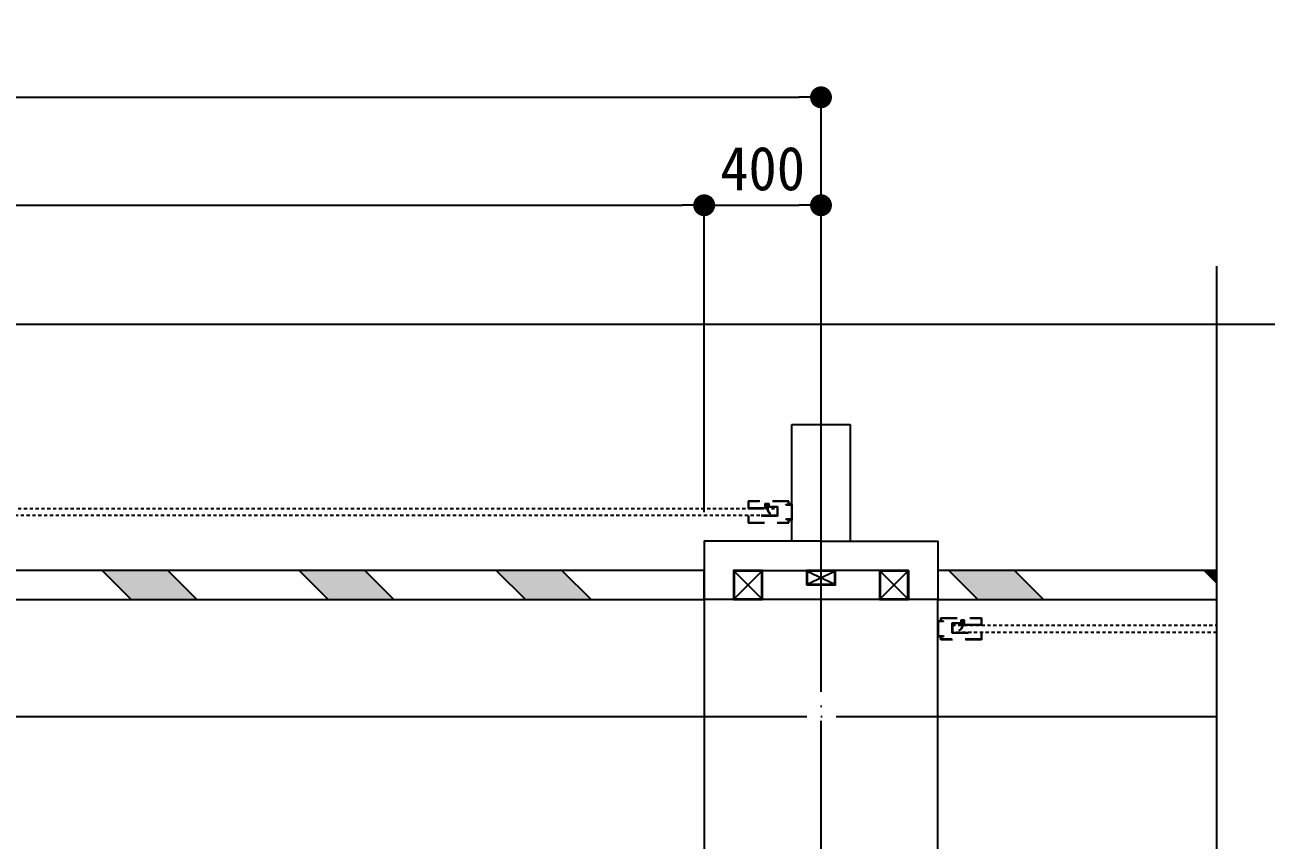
# Model space of a CAD drawing. Header units: millimetres. Extents: x 909 to 159266, y 137 to 21462.
# Drawn here: x 88622 to 92904, y 6051 to 8843 of the extents above; entities that cross this region are included whole.
import ezdxf

# ---------------------------------------------------------------- set-up
doc = ezdxf.new("R2010")
doc.units = ezdxf.units.MM
doc.header["$LTSCALE"] = 50
doc.header["$MEASUREMENT"] = 0
doc.linetypes.add('지상1층 평면도$0$CEN', pattern=[62, 60, -1, 0, -1])
doc.linetypes.add('지상1층 평면도$0$HID', pattern=[2, 1.1, -0.9])
doc.layers.get('Defpoints').update_dxf_attribs({"color": 181})
for name, color, linetype in [('252', 252, 'Continuous'), ('DIM', 7, 'Continuous'), ('지상1층 평면도$0$A-FLOR-FLIN-TYP2', 8, 'Continuous'), ('지상1층 평면도$0$A-FLOR-GW', 6, 'Continuous'), ('지상1층 평면도$0$A-ST-AXIS-CEN', 252, '지상1층 평면도$0$CEN'), ('지상1층 평면도$0$A-ST-COL', 2, 'Continuous'), ('지상1층 평면도$0$AF_01_Xref_PLAN_REV_01$0$_시설물', 9, 'Continuous'), ('지상1층 평면도$0$XREF-PLAN$0$A-STEEL', 7, 'Continuous'), ('지상1층 평면도$0$방화셔터', 11, '지상1층 평면도$0$HID')]:
    doc.layers.add(name, color=color, linetype=linetype)
doc.styles.add('2020음성 1차', font='나눔고딕Bold.ttf')
doc.styles.add('돋움체', font='')
doc.styles.get('돋움체').set_extended_font_data('DotumChe')
doc.dimstyles.new('류재성$0', dxfattribs={"dimscale": 50, "dimtxt": 3, "dimasz": 1.5, "dimexe": 0, "dimexo": 2, "dimgap": 1, "dimtad": 1, "dimdec": 0, "dimdsep": 46, "dimlunit": 6, "dimtxsty": '2020음성 1차', "dimblk1": 'DOT', "dimblk2": 'DOT', "dimsah": 1, "dimcen": 0.09, "dimclrt": 4, "dimadec": 0, "dimazin": 0, "dimtfac": 1, "dimtdec": 4, "dimtofl": 0, "dimtmove": 0, "dimatfit": 3, "dimldrblk": 'DOT', "dimfxl": 1, "dimtolj": 1, "dimtzin": 0, "dimarcsym": 0})

# ---------------------------------------------------------------- blocks, each defined once
blk = doc.blocks.new('지상1층 평면도$0$A$C53E97F43')
at = {"layer": '지상1층 평면도$0$방화셔터'}
for p, q in [((0, 63.5), (0, 65)), ((0, 63.5), (0, 65)), ((20, 61.9), (20, 63.5)), ((0, 11.5), (0, 10)), ((0, 11.5), (0, 10)), ((20, 13.1), (20, 11.5)), ((79.5, 20), (82, 20)), ((79.5, 20), (80.5, 18)), ((80.5, 18), (79.5, 18)), ((79.5, 18), (80.5, 16)), ((80.5, 16), (79.5, 16)), ((79.5, 16), (80.5, 14)), ((80.5, 14), (79.5, 14)), ((79.5, 14), (80.5, 12)), ((80.5, 12), (79.5, 12)), ((79.5, 12), (80.5, 10)), ((89.5, 10), (80.5, 10)), ((82.5, 12), (82.5, 17.5)), ((82.5, 17.5), (87.5, 17.5)), ((87.5, 12), (82.5, 12)), ((87.5, 12), (87.5, 17.5)), ((88, 20), (90.5, 20)), ((90.5, 20), (89.5, 18)), ((89.5, 18), (90.5, 18)), ((90.5, 18), (89.5, 16)), ((89.5, 16), (90.5, 16)), ((90.5, 16), (89.5, 14)), ((89.5, 14), (90.5, 14)), ((90.5, 14), (89.5, 12)), ((89.5, 12), (90.5, 12)), ((90.5, 12), (89.5, 10))]:
    blk.add_line(p, q, dxfattribs=at)
for points in [[(0, 10), (10, 10), (10, 0), (150, 0), (150, 25), (90, 25), (90, 10), (80, 10), (80, 20), (50, 20), (50, 50), (150, 50), (150, 75), (10, 75), (10, 65), (0, 65)], [(0, 11.5), (11.5, 11.5), (11.5, 1.5), (148.5, 1.5), (148.5, 23.5), (91.5, 23.5), (91.5, 8.5), (78.5, 8.5), (78.5, 18.5), (48.5, 18.5), (48.5, 51.5), (148.5, 51.5), (148.5, 73.5), (11.5, 73.5), (11.5, 63.5), (0, 63.5)], [(20, 11.5), (20, 11.5), (0, 11.5), (0, 63.5), (20, 63.5)], [(20, 13.1), (1.6, 13.1), (1.6, 61.9), (20, 61.9)]]:
    blk.add_lwpolyline(points, dxfattribs=at)
for centre, radius, start, end in [((75.4, 41.4), 2, 39.9712, 180), ((73.9, 41.4), 0.5, 180, 0), ((75.4, 41.4), 1, 49.239, 180), ((47.8, 21.2), 35.2, 358.1243, 36.6903), ((47.2, 15.9), 40, 5.838, 42.0129), ((82.5, 20), 0.5, 180, 0), ((87.5, 20), 0.5, 180, 0)]:
    blk.add_arc(centre, radius, start, end, dxfattribs=at)
blk = doc.blocks.new('지상1층 평면도$0$XREF-PLAN$0$각-100X100')
at = {"layer": '지상1층 평면도$0$XREF-PLAN$0$A-STEEL', "color": 1}
for p, q in [((-47.7, -47.7), (47.7, 47.7)), ((-47.7, 47.7), (47.7, -47.7))]:
    blk.add_line(p, q, dxfattribs=at)
at = {"layer": '지상1층 평면도$0$XREF-PLAN$0$A-STEEL'}
blk.add_lwpolyline([(-50, -50), (50, -50), (50, 50), (-50, 50)], close=True, dxfattribs=at)
at = {"layer": '지상1층 평면도$0$XREF-PLAN$0$A-STEEL', "color": 8}
blk.add_lwpolyline([(-47.7, -47.7), (47.7, -47.7), (47.7, 47.7), (-47.7, 47.7)], close=True, dxfattribs=at)
blk = doc.blocks.new('지상1층 평면도$0$A$C5B7E0480')
at = {"layer": '지상1층 평면도$0$XREF-PLAN$0$A-STEEL', "color": 1}
for p, q in [((2.3, 2.3, -103000), (97.7, 47.7, -103000)), ((2.3, 47.7, -103000), (97.7, 2.3, -103000))]:
    blk.add_line(p, q, dxfattribs=at)
at = {"layer": '지상1층 평면도$0$XREF-PLAN$0$A-STEEL', "elevation": -103000}
blk.add_lwpolyline([(0, 0), (100, 0), (100, 50), (0, 50)], close=True, dxfattribs=at)
at = {"layer": '지상1층 평면도$0$XREF-PLAN$0$A-STEEL', "color": 8, "elevation": -103000}
blk.add_lwpolyline([(2.3, 2.3), (97.7, 2.3), (97.7, 47.7), (2.3, 47.7)], close=True, dxfattribs=at)
blk = doc.blocks.new('_Dot')
at = {"layer": 'DIM', "color": 0, "lineweight": -2}
blk.add_line((-0.5, 0), (-1, 0), dxfattribs=at)
at = {"layer": 'DIM', "color": 0, "const_width": 0.5}
blk.add_lwpolyline([(-0.25, 0, 1), (0.25, 0, 1)], format="xyb", close=True, dxfattribs=at)
blk = doc.blocks.new('*D5553')
at = {"layer": '252', "color": 0, "lineweight": -2}
for p, q in [((80748.8, 7174.4), (80748.8, 8225.2)), ((80823.8, 8225.2), (90873.8, 8225.2)), ((90948.8, 7174.4), (90948.8, 8225.2))]:
    blk.add_line(p, q, dxfattribs=at)
at = {"layer": 'Defpoints', "color": 0}
for p in [(90948.8, 8225.2), (80748.8, 7074.4), (90948.8, 7074.4)]:
    blk.add_point(p, dxfattribs=at)
at = {"layer": '252', "color": 0, "linetype": 'ByBlock', "lineweight": -2, "xscale": 75, "yscale": 75, "zscale": 75, "rotation": 180}
blk.add_blockref('_Dot', (80748.8, 8225.2), dxfattribs=at)
at = {"layer": '252', "color": 0, "linetype": 'ByBlock', "lineweight": -2, "xscale": 75, "yscale": 75, "zscale": 75}
blk.add_blockref('_Dot', (90948.8, 8225.2), dxfattribs=at)
at = {"layer": '252', "color": 4, "insert": (85848.8, 8368.6), "char_height": 150, "attachment_point": 5, "style": '돋움체'}
blk.add_mtext('\\A1;OPENING WIDTH = "10,200"', dxfattribs=at)
blk = doc.blocks.new('*D5554')
at = {"layer": '252', "color": 0, "lineweight": -2}
for p, q in [((90948.8, 7174.4), (90948.8, 8225.2)), ((91023.8, 8225.2), (91273.8, 8225.2)), ((91348.8, 7174.4), (91348.8, 8225.2))]:
    blk.add_line(p, q, dxfattribs=at)
at = {"layer": 'Defpoints', "color": 0}
for p in [(91348.8, 8225.2), (90948.8, 7074.4), (91348.8, 7074.4)]:
    blk.add_point(p, dxfattribs=at)
at = {"layer": '252', "color": 0, "linetype": 'ByBlock', "lineweight": -2, "xscale": 75, "yscale": 75, "zscale": 75, "rotation": 180}
blk.add_blockref('_Dot', (90948.8, 8225.2), dxfattribs=at)
at = {"layer": '252', "color": 0, "linetype": 'ByBlock', "lineweight": -2, "xscale": 75, "yscale": 75, "zscale": 75}
blk.add_blockref('_Dot', (91348.8, 8225.2), dxfattribs=at)
at = {"layer": '252', "color": 4, "insert": (91148.8, 8350.3), "char_height": 150, "attachment_point": 5, "style": '돋움체'}
blk.add_mtext('\\A1;400', dxfattribs=at)
blk = doc.blocks.new('*D5556')
at = {"layer": '252', "color": 0, "lineweight": -2}
for p, q in [((80348.8, 7174.4), (80348.8, 8595.1)), ((80423.8, 8595.1), (91273.8, 8595.1)), ((91348.8, 7174.4), (91348.8, 8595.1))]:
    blk.add_line(p, q, dxfattribs=at)
at = {"layer": 'Defpoints', "color": 0}
for p in [(91348.8, 8595.1), (80348.8, 7074.4), (91348.8, 7074.4)]:
    blk.add_point(p, dxfattribs=at)
at = {"layer": '252', "color": 0, "linetype": 'ByBlock', "lineweight": -2, "xscale": 75, "yscale": 75, "zscale": 75, "rotation": 180}
blk.add_blockref('_Dot', (80348.8, 8595.1), dxfattribs=at)
at = {"layer": '252', "color": 0, "linetype": 'ByBlock', "lineweight": -2, "xscale": 75, "yscale": 75, "zscale": 75}
blk.add_blockref('_Dot', (91348.8, 8595.1), dxfattribs=at)
at = {"layer": '252', "color": 4, "insert": (85848.8, 8734.4), "char_height": 150, "attachment_point": 5, "style": '돋움체'}
blk.add_mtext('\\A1;11,000', dxfattribs=at)

msp = doc.modelspace()

# ---------------------------------------------------------------- hatches: boundary and pattern name
at = {"layer": '지상1층 평면도$0$AF_01_Xref_PLAN_REV_01$0$_시설물'}
for points in [[(89111.3, 6974.4), (89211.3, 6874.4), (88986.3, 6874.4), (88886.3, 6974.4)], [(89786.3, 6974.4), (89886.3, 6874.4), (89661.3, 6874.4), (89561.3, 6974.4)], [(90461.3, 6974.4), (90561.3, 6874.4), (90336.3, 6874.4), (90236.3, 6974.4)], [(92011.3, 6974.4), (92111.3, 6874.4), (91886.3, 6874.4), (91786.3, 6974.4)], [(92703.7, 6932), (92703.7, 6974.4), (92661.3, 6974.4)]]:
    msp.add_hatch(color=253, dxfattribs=at).paths.add_polyline_path(points)

# ---------------------------------------------------------------- linework, layer by layer
at = {"color": 2, "elevation": 0}
for points in [[(92703.7, 8016.2), (92703.7, 5668.2), (92813.7, 5732.9), (92593.8, 5542.1), (92703.7, 5606.7), (92703.7, 3258.7)], [(92903.7, 7816.2), (85882.6, 7816.2), (85947.2, 7706.3), (85756.5, 7926.1), (85821.1, 7816.2), (78800, 7816.2)]]:
    msp.add_lwpolyline(points, dxfattribs=at)
at = {"layer": '지상1층 평면도$0$A-FLOR-FLIN-TYP2'}
msp.add_line((80548.8, 6874.4, 0), (90948.8, 6874.4, 0), dxfattribs=at)
msp.add_line((80548.8, 6874.4, 0), (90948.8, 6874.4, 0), dxfattribs=at)
at = {"layer": '지상1층 평면도$0$A-FLOR-GW'}
for p, q in [((91248.8, 7074.4, 0), (91248.8, 7474.4, 0)), ((91248.8, 7474.4, 0), (91448.8, 7474.4, 0)), ((91448.8, 7474.4, 0), (91448.8, 7074.4, 0)), ((90948.8, 6974.4, 0), (90948.8, 6874.4, 0)), ((91048.8, 6974.4, 0), (91048.8, 6874.4, 0)), ((91648.8, 6974.4, 0), (91648.8, 6874.4, 0)), ((91748.8, 6974.4, 0), (91748.8, 6874.4, 0))]:
    msp.add_line(p, q, dxfattribs=at)
at = {"layer": '지상1층 평면도$0$A-FLOR-GW', "elevation": 0}
for points in [[(91348.8, 7074.4), (90948.8, 7074.4), (90948.8, 6974.4)], [(91348.8, 7074.4), (91748.8, 7074.4), (91748.8, 6974.4)], [(91048.8, 6974.4), (91348.8, 6974.4)], [(91648.8, 6974.4), (91348.8, 6974.4)]]:
    msp.add_lwpolyline(points, dxfattribs=at)
at = {"layer": '지상1층 평면도$0$A-ST-AXIS-CEN', "color": 1}
for p, q in [((91348.8, 3458.7, 0), (91348.8, 7816.2, 0)), ((79000, 6474.4, 0), (92703.7, 6474.4, 0))]:
    msp.add_line(p, q, dxfattribs=at)
at = {"layer": '지상1층 평면도$0$A-ST-COL', "elevation": 0}
msp.add_lwpolyline([(90948.8, 5774.4), (91748.8, 5774.4), (91748.8, 6874.4), (90948.8, 6874.4)], close=True, dxfattribs=at)
at = {"layer": '지상1층 평면도$0$AF_01_Xref_PLAN_REV_01$0$_시설물'}
for p, q in [((88886.3, 6974.4, 0), (88986.3, 6874.4, 0)), ((89111.3, 6974.4, 0), (89211.3, 6874.4, 0)), ((89561.3, 6974.4, 0), (89661.3, 6874.4, 0)), ((89786.3, 6974.4, 0), (89886.3, 6874.4, 0)), ((90236.3, 6974.4, 0), (90336.3, 6874.4, 0)), ((90461.3, 6974.4, 0), (90561.3, 6874.4, 0)), ((91786.3, 6974.4, 0), (91886.3, 6874.4, 0)), ((92011.3, 6974.4, 0), (92111.3, 6874.4, 0)), ((92661.3, 6974.4, 0), (92703.7, 6932, 0))]:
    msp.add_line(p, q, dxfattribs=at)
at = {"layer": '지상1층 평면도$0$AF_01_Xref_PLAN_REV_01$0$_시설물', "color": 6, "elevation": 0}
for points in [[(87329.8, 6874.4), (90948.8, 6874.4), (90948.8, 6974.4), (87329.8, 6974.4), (87329.8, 6874.4)], [(92703.7, 6974.4), (91748.8, 6974.4), (91748.8, 6874.4), (92703.7, 6874.4)]]:
    msp.add_lwpolyline(points, dxfattribs=at)
at = {"layer": '지상1층 평면도$0$방화셔터', "linetype": '지상1층 평면도$0$HID', "ltscale": 0.2}
for p, q in [((80498.8, 7186.9, 0), (91198.8, 7186.9, 0)), ((91198.8, 7161.9, 0), (80498.8, 7161.9, 0)), ((91198.8, 7186.9, 0), (91198.8, 7161.9, 0)), ((91798.8, 6761.9, 0), (91798.8, 6786.9, 0)), ((91798.8, 6786.9, 0), (92703.7, 6786.9, 0)), ((92703.7, 6761.9, 0), (91798.8, 6761.9, 0))]:
    msp.add_line(p, q, dxfattribs=at)

# ---------------------------------------------------------------- block references
at = {"ltscale": 5}
for p in [(91098.8, 6924.4, 0), (91598.8, 6924.4, 0)]:
    msp.add_blockref('지상1층 평면도$0$XREF-PLAN$0$각-100X100', p, dxfattribs=at)
msp.add_blockref('지상1층 평면도$0$A$C5B7E0480', (91298.8, 6924.4, 0))
at = {"layer": '지상1층 평면도$0$방화셔터', "rotation": 180}
msp.add_blockref('지상1층 평면도$0$A$C53E97F43', (91248.8, 7211.9, 0), dxfattribs=at)
at = {"layer": '지상1층 평면도$0$방화셔터', "xscale": -1, "rotation": 180}
msp.add_blockref('지상1층 평면도$0$A$C53E97F43', (91748.8, 6811.9, 0), dxfattribs=at)

# ---------------------------------------------------------------- dimensions: what is measured, and where the dimension line sits
at = {"layer": '252', "color": 0}
for base, p1, picture, middle in [((91348.8, 8595.1, 0), (80348.8, 7074.4, 0), '*D5556', (85848.8, 8734.4, 0)), ((91348.8, 8225.2, 0), (90948.8, 7074.4, 0), '*D5554', (91148.8, 8350.3, 0))]:
    dim = msp.add_linear_dim(base=base, p1=p1, p2=(91348.8, 7074.4, 0), dimstyle='류재성$0', override={"dimtxsty": '돋움체'}, dxfattribs=at)
    dim.commit()
    dim.dimension.update_dxf_attribs({"geometry": picture, "text_midpoint": middle})
dim = msp.add_linear_dim(base=(90948.8, 8225.2, 0), p1=(80748.8, 7074.4, 0), p2=(90948.8, 7074.4, 0), text='OPENING WIDTH = "<>"', dimstyle='류재성$0', override={"dimtxsty": '돋움체'}, dxfattribs=at)
dim.commit()
dim.dimension.update_dxf_attribs({"geometry": '*D5553', "text_midpoint": (85848.8, 8368.6, 0)})

doc.saveas('drawing.dxf')
